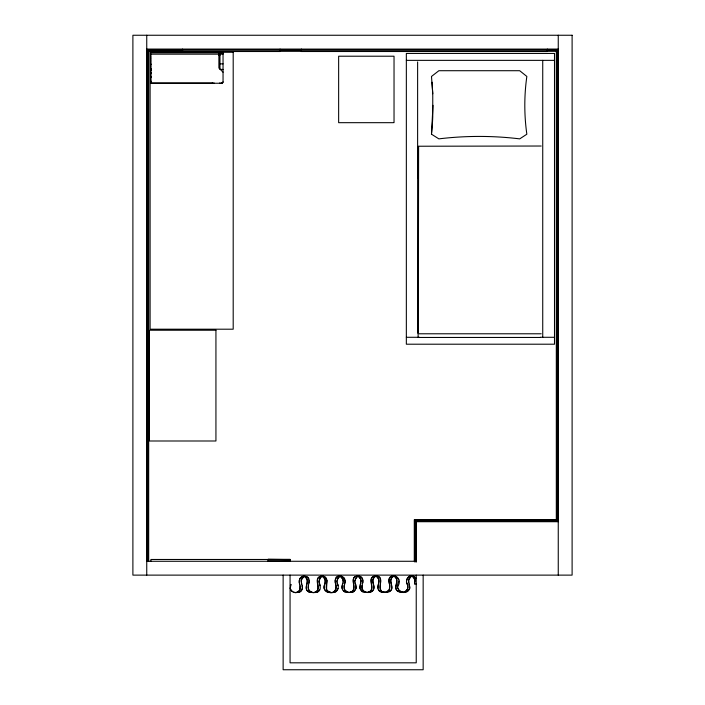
<?xml version="1.0" encoding="UTF-8"?>
<svg xmlns="http://www.w3.org/2000/svg" width="705" height="705" viewBox="0 0 705 705"><rect width="100%" height="100%" fill="white"/><g stroke="black" fill="none" stroke-linecap="round" stroke-linejoin="round"><path stroke-width="1.06" d="M268.103 561.277L268.103 559.338L290.063 559.338L290.063 561.277M432.993 105.327L431.486 134.197L438.854 138.867C465.679 135.616 492.892 135.616 519.717 138.867L526.846 134.214C524.132 115.082 524.132 95.572 526.846 76.44L519.691 70.711L438.88 70.711L431.486 76.457L432.755 93.756L432.755 116.889A276.695 276.695 0 0 1 431.486 134.197M290.063 559.611L268.103 559.338M414.505 583.907L414.892 579.854L412.504 576.575M299.863 584.436C298.144 581.572 299.634 577.369 302.921 576.452L303.652 576.99C297.378 580.638 306.287 588.384 299.907 592.006L295.316 592.746L291.597 591.125L290.24 588.64L290.76 584.436L290.363 588.604M308.279 585.74C306.825 591.239 313.381 594.121 317.752 591.812L319.629 589.838M309.187 583.07L309.187 580.268M338.048 588.463L335.668 591.742C330.248 594.571 321.277 590.869 324.793 584.163C325.631 583 325.719 579.069 323.895 577.686M336.919 581.528L337.598 578.831L339.475 576.857M343.044 582.929C341.714 585.599 341.035 589.6 344.454 591.795L349.046 592.535L353.646 591.795L356.087 588.428L355.514 584.154M343.978 585.564L344.498 589.768L347.688 592.35M354.826 581.458L355.514 578.761L357.391 576.787M361.885 585.494C360.396 591.107 367.085 594.095 371.553 591.724C377.88 588.032 369.129 580.462 375.236 576.593L374.681 576.161M362.925 582.859L362.925 580.065M373.87 588.322C374.575 584.657 370.671 580.7 374.144 577.474M397.664 586.789C405.014 575.104 385.212 571.068 389.416 584.092M398.924 581.317C394.712 587.327 400.387 595.284 407.375 591.583L409.825 588.226L409.252 583.952M406.591 581.246C406.406 577.43 410.953 574.425 414.276 576.575M407.904 586.789C408.036 591.433 402.476 593.451 398.748 591.68L401.189 592.094M290.363 585.811L290.883 584.507M302.225 588.604L300.903 591.028M344.498 584.225L345.186 581.528L343.688 577.712M360.951 582.859C359.171 585.652 359.303 589.874 362.361 591.724L365.595 592.279M360.555 584.225L361.083 580.03L359.717 577.545M320.414 577.686L318.871 581.599L320.14 585.74M338.321 577.615L336.787 581.528L338.048 585.67M356.236 577.545L354.694 581.458L355.452 584.295M373.359 589.627L371.491 591.601L366.961 592.323L362.432 591.601L360.043 588.322L360.581 584.172M392.059 577.404C387.732 581.563 395.373 588.093 389.398 591.53L384.868 592.253L382.313 591.53M409.966 577.333C405.639 581.493 413.289 588.023 407.314 591.46L404.106 592.006M416.258 578.479L414.337 576.452L413.068 575.897L412.575 576.452L413.033 576.038M414.566 561.903L414.566 520.043L415.818 521.295L557.84 521.295L556.597 520.043L556.597 50.76L557.84 49.509L546.833 49.509M333.694 591.742C339.969 587.899 329.05 572.998 342.692 576.734C347.459 579.475 343.732 584.498 344.102 588.393C345.071 592.72 350.147 592.949 353.575 591.671C356.633 589.829 356.598 585.679 355.003 582.859M393.214 576.646C386.939 580.294 395.84 588.032 389.468 591.654C385.864 592.394 380.656 593.434 378.47 589.556M411.121 576.575L408.741 579.854L408.741 582.647M320.942 576.364L321.498 576.805C315.391 580.673 324.15 588.243 317.823 591.936L313.223 592.676L308.631 591.936C302.348 588.278 310.958 580.709 304.895 576.875C306.199 575.633 307.962 577.994 308.675 578.972M323.366 576.364L322.811 576.805C327.367 579.757 323.71 584.56 324.097 588.499C325.393 593.707 331.738 592.843 335.73 591.865C338.814 589.997 338.92 585.732 337.087 582.929M341.273 576.293L340.726 576.734L341.387 576.311L342.621 576.857M359.189 576.232L358.633 576.664L359.303 576.241L360.537 576.787L362.414 578.761M377.096 576.161L376.549 576.593L377.21 576.17C385.758 578.849 374.364 591.486 384.868 592.394M395.012 576.091L394.456 576.523L395.126 576.108L397.417 577.501L398.748 579.924M304.948 576.91L305.565 576.452M322.855 576.84L323.48 576.382L324.714 576.919L326.591 578.902M311.866 592.491C302.718 589.847 315.866 575.113 302.886 576.32C293.765 578.893 306.701 593.584 293.985 592.42M323.48 576.382C310.764 575.218 323.701 589.909 314.58 592.491M296.673 592.553L299.863 589.979L300.383 585.776M341.387 576.311C337.598 575.174 334.029 579.272 335.122 582.929M314.545 592.35C323.075 589.68 312.13 578.867 320.793 576.249C329.817 575.06 325.93 584.974 326.706 589.768M359.303 576.241C346.587 575.077 359.524 589.777 350.403 592.35M332.496 592.42C335.836 591.486 337.36 587.256 335.686 584.295M377.21 576.17C364.503 575.007 377.439 589.706 368.318 592.279M350.376 592.209C358.968 589.512 347.415 576.857 357.981 575.923C367.939 576.849 358.193 587.75 364.397 591.601M395.126 576.108C382.418 574.936 395.346 589.636 386.225 592.209M368.283 592.138C376.814 589.468 365.869 578.664 374.531 576.038C385.6 574.866 377.475 586.119 381.246 590.675M386.199 592.077L389.301 589.556L389.812 585.458M404.141 592.138C408.16 591.001 409.006 585.793 406.767 582.647M296.638 592.42L299.837 591.883M302.921 576.452L304.243 576.267M418.532 146.34L417.748 146.605L417.748 177.995L418.329 178.25M146.746 49.094L558.254 49.094M147.16 561.277L147.16 49.509L301.299 49.509M301.387 49.553L547.318 49.553M147.16 49.509L148.403 50.76L556.597 50.76M182.745 51.033L148.684 51.033L148.684 561.277M279.436 51.033L301.405 51.033M546.428 51.033L556.315 51.033L556.315 519.77L414.293 519.77L414.293 561.013M219.969 53.069L223.044 53.069M219.969 53.342L223.044 53.342M150.738 54.17L218.894 54.17M219.969 54.17L223.044 54.17M150.738 55.563L150.738 58.048M218.894 55.483L219.969 55.483M150.738 58.33L150.738 60.824M406.344 60.357L554.5 60.357M150.738 61.097L150.738 63.591M150.738 63.864L150.738 66.358M219.969 63.864L223.044 63.864M150.764 64.287L151.258 64.287M150.764 64.622L151.258 64.622M150.738 66.631L150.738 69.125M150.764 68.737L151.258 68.737M150.764 69.337L151.258 69.337M150.738 69.407L150.738 71.901M223.044 69.407L219.969 69.407L219.969 52.787M150.764 69.539L151.258 69.539M150.738 72.174L150.738 74.668M150.764 72.527L151.258 72.527M150.764 73.452L151.258 73.452M150.738 74.942L150.738 77.435M150.764 76.44L151.258 76.44M150.764 76.642L151.258 76.642M150.764 77.242L151.258 77.242M150.738 77.709L150.738 80.203M150.738 80.485L151.02 83.252M150.764 81.357L151.258 81.357M150.764 81.692L151.258 81.692M151.02 83.04L212.434 83.04M221.661 83.252L150.738 83.252L150.738 52.787L223.044 52.787L223.044 81.868A1.384 1.384 0 0 1 221.661 83.252L221.661 82.741M393.425 122.679L338.647 122.679L338.647 56.215L394.033 56.215L394.033 122.679M541.193 146.023L418.603 146.235L418.321 332.998M418.99 333.782L541.193 333.782M406.344 337.29L419.519 337.29M540.233 337.29L554.5 337.29M419.969 337.457L540.303 337.457M414.566 520.043L556.597 520.043M558.254 521.709L416.232 521.709L416.232 562.044M268.103 559.47L150.905 559.47L150.905 561.277M268.103 560.863L290.063 560.863M146.746 561.277L416.232 561.277M150.764 70.43L151.337 70.438M413.068 575.897C407.79 574.425 404.511 581.475 407.728 585.388M402.784 592.191L399.162 590.605L397.84 588.182M331.138 592.464L327.517 590.887M331.138 592.605C324.124 592.138 326.441 584.542 327.102 580.197M347.724 592.209L344.516 591.671L343.458 590.816M311.901 592.35L308.693 591.812C302.745 588.393 310.288 581.881 305.988 577.756M381.546 592.209C373.262 589.68 382.806 580.471 376.479 576.716M416.144 583.952C412.099 585.353 417.43 579.025 413.659 577.333M410.389 576.038L411.059 576.452L410.504 576.02M392.474 576.108L393.143 576.523L392.588 576.091M374.567 576.17L375.183 576.628M356.651 576.241L357.32 576.664L356.765 576.232M338.744 576.311L339.413 576.734L338.858 576.293M320.828 576.382L321.454 576.84M302.886 576.32L303.582 576.875L301.141 580.233L301.714 584.507M394.395 576.646C400.616 580.259 391.857 587.996 398.184 591.583M398.255 591.46C392.324 588.058 399.832 581.537 395.549 577.404M358.572 576.787L360.44 578.761L361.127 581.458M340.656 576.857L342.533 578.831L343.212 581.528M292.751 591.883L290.883 589.909M223.044 72.174L218.894 68.024L218.894 52.787M377.633 577.474C381.07 580.664 377.263 584.621 377.959 588.252M341.81 577.615C345.714 581.202 340.312 585.74 342.648 589.697M302.225 585.811L302.401 587.203M432.033 82.212L432.755 93.756M558.254 35.25L558.254 575.121M557.84 49.509L557.84 521.295M547.318 49.094L547.318 51.518L301.387 51.518L301.387 49.094M542.735 60.357L542.735 337.29M423.159 575.121L423.159 669.75L283.137 669.75L283.137 575.121M418.118 333.994L418.118 337.29M417.624 61.917L417.624 333.306M416.232 575.121L416.232 662.823L290.063 662.823L290.063 575.121M415.818 521.295L415.818 561.938M280.061 49.103L280.061 51.518L182.463 51.518L182.463 49.103M219.969 82.741L219.969 83.252M213.879 82.741L213.879 83.252M212.399 82.741L212.434 83.252M148.403 50.76L148.403 561.277M146.746 35.25L146.746 575.121M223.044 81.868A1.727 1.727 0 0 1 221.352 83.252M572.108 35.25L132.893 35.25L132.893 575.121L572.108 575.121L572.108 35.25M233.196 52.232L150.103 52.232L150.103 329.2L233.196 329.2L233.196 52.232M554.5 53.439L406.344 53.439L406.344 344.207L554.5 344.207L554.5 53.439M215.933 330.222L149.469 330.222L149.469 440.995L215.933 440.995L215.933 330.222"/></g></svg>
